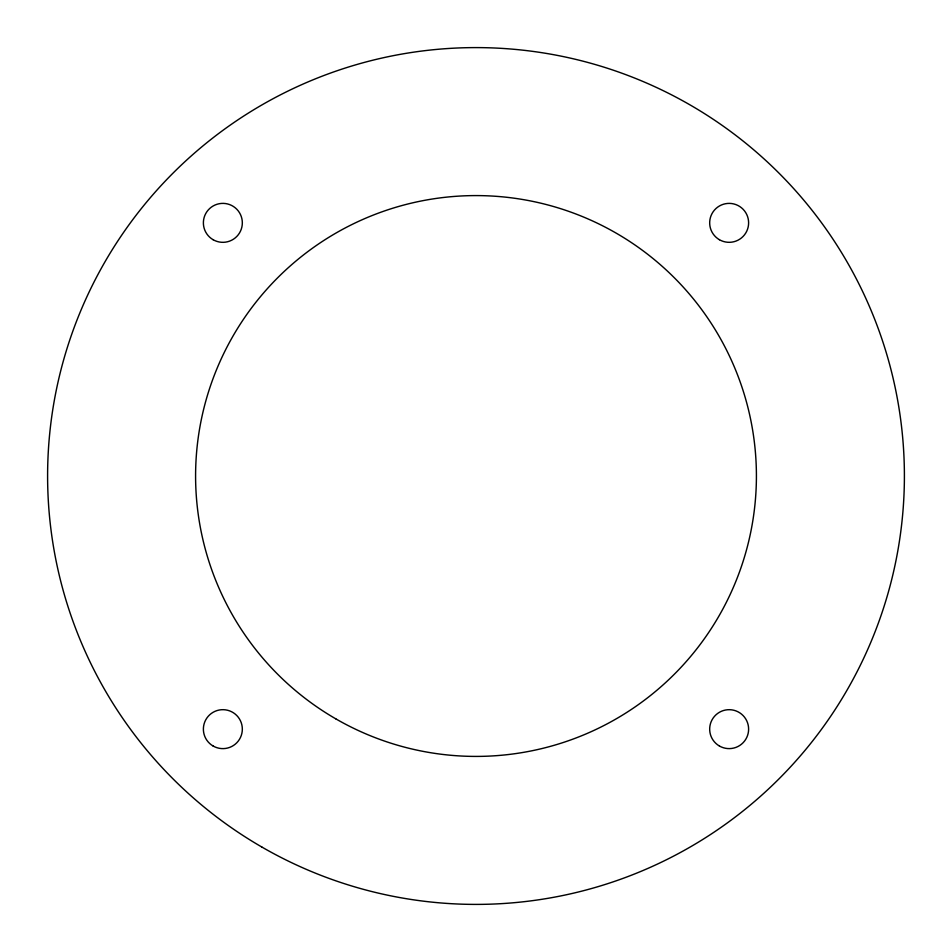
<?xml version="1.0" encoding="UTF-8"?>
<svg xmlns="http://www.w3.org/2000/svg" width="952" height="952" viewBox="0 0 952 952"><rect width="100%" height="100%" fill="white"/><g stroke="black" fill="none" stroke-linecap="round" stroke-linejoin="round"><path stroke-width="1.43" d="M335.794 718.843A280.412 280.412 0 0 0 756.412 476A280.412 280.412 0 0 0 335.794 233.157A280.412 280.412 0 0 0 335.794 718.843M261.8 847.006A428.4 428.4 0 0 0 904.4 476A428.4 428.4 0 0 0 261.8 104.994A428.4 428.4 0 0 0 261.8 847.006M213.117 746.011A19.468 19.468 0 0 0 242.332 729.149A19.468 19.468 0 0 0 213.117 712.286A19.468 19.468 0 0 0 213.117 746.011M719.414 746.011A19.468 19.468 0 0 0 748.617 729.149A19.468 19.468 0 0 0 719.414 712.286A19.468 19.468 0 0 0 719.414 746.011M213.117 239.714A19.468 19.468 0 0 0 242.332 222.851A19.468 19.468 0 0 0 213.117 205.989A19.468 19.468 0 0 0 213.117 239.714M719.414 239.714A19.468 19.468 0 0 0 748.617 222.851A19.468 19.468 0 0 0 719.414 205.989A19.468 19.468 0 0 0 719.414 239.714"/></g></svg>
